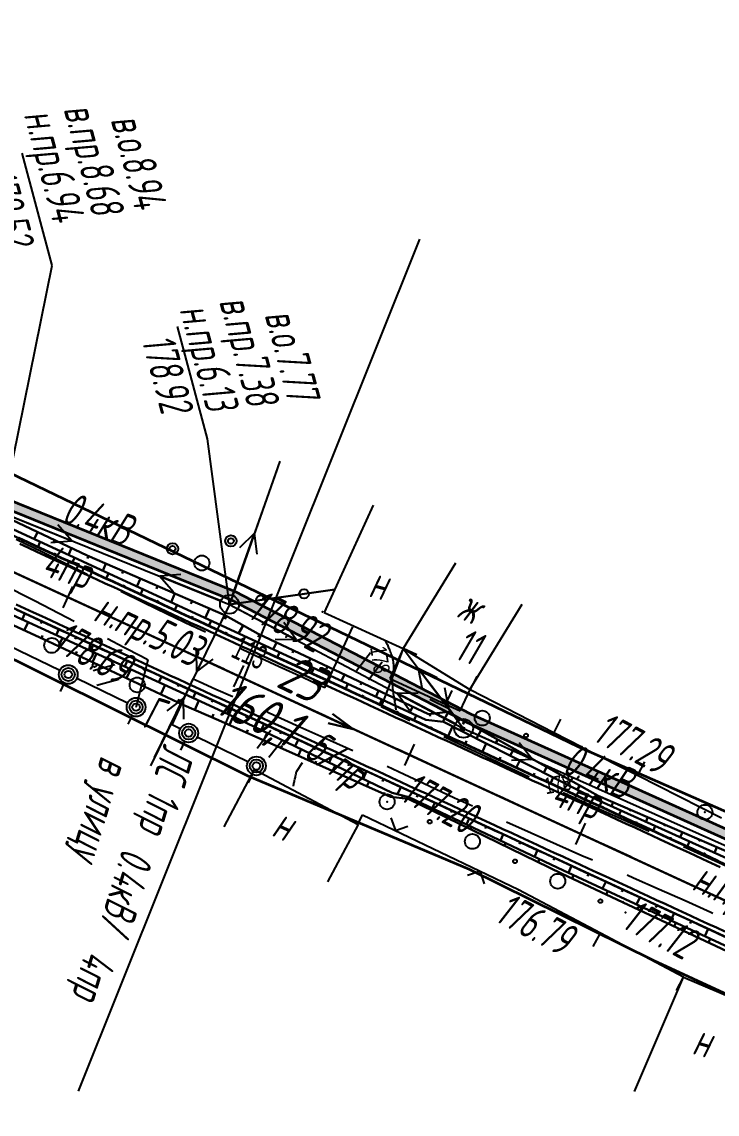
# Model space of a CAD drawing. Header units: millimetres. Extents: x -1799 to 6962, y -1020 to 4121.
# Drawn here: x 5936.8 to 6010.7, y 301.5 to 417.5 of the extents above; entities that cross this region are included whole.
import ezdxf

# ---------------------------------------------------------------- set-up
doc = ezdxf.new("R2010")
doc.units = ezdxf.units.MM
doc.linetypes.add('CONTI', pattern=[0])
doc.linetypes.add('STROT', pattern=[1.7, 0.5, -1.2])
for name, color, linetype, lineweight in [('10', 1, 'Continuous', 35), ('КОПИЯ_ОСЬ_13_ОТКОСЫ', 7, 'Continuous', 30), ('КОПИЯ_ОСЬ_ГРАНИЦЫ_ПОЛОС', 7, 'Continuous', 30), ('ОСЬ_ВЕРХ_ПОКРЫТИЯ_ГРАНИЦЫ_ПОЛОС', 7, 'Continuous', 30), ('ОСЬ_ВЕРХ_ПОКРЫТИЯ_ОСЬ', 1, 'Continuous', 30), ('Ось_примыкания', 1, 'Continuous', 35), ('Тротуар', 40, 'Continuous', 35), ('Уклоны ПЧ', 5, 'Continuous', 30)]:
    doc.layers.add(name, color=color, linetype=linetype, lineweight=lineweight)
for name, color, linetype in [('GOR_BDEFAULT', 212, 'CONTI'), ('NAD_MDEFAULT', 7, 'CONTI'), ('PI_OTDEFAULT', 172, 'CONTI'), ('PI_TTDEFAULT', 5, 'CONTI'), ('SIT_LDEFAULT', 7, 'CONTI'), ('USLZNDEFAULT', 7, 'CONTI'), ('ZAPSKDEFAULT', 7, 'CONTI'), ('КОПИЯ_ОСЬ_ТАНГЕНСЫ', 1, 'Continuous'), ('ОСЬ_ВЕРХ_ПОКРЫТИЯ_ПИКЕТЫ', 1, 'Continuous'), ('ОСЬ_ВЕРХ_ПОКРЫТИЯ_ТАНГЕНСЫ', 1, 'Continuous'), ('разметка', 7, 'Continuous')]:
    doc.layers.add(name, color=color, linetype=linetype)
doc.styles.add('eskd', font='spds.shx', dxfattribs={"width": 1.2, "oblique": 15})
doc.styles.add('SHRFT', font='TXT', dxfattribs={"width": 3.5})
doc.styles.get("Standard").update_dxf_attribs({"font": 'arial.ttf'})
doc.styles.add('ГОСТ', font='', dxfattribs={"oblique": 15, "height": 4})
doc.styles.get('ГОСТ').set_extended_font_data('GOST type A')

# ---------------------------------------------------------------- blocks, each defined once
blk = doc.blocks.new('BL_2011')
at = {"color": 0}
for p, q in [((0, 0), (0, 2.4)), ((1.6, 0), (1.6, 2.4))]:
    blk.add_line(p, q, dxfattribs=at)
blk = doc.blocks.new('BL_26')
at = {"color": 0}
for radius in [1, 0.1]:
    blk.add_circle((0, 0), radius, dxfattribs=at)
blk = doc.blocks.new('Стрелка')
at = {"layer": 'Уклоны ПЧ', "ltscale": 2}
for points in [[(-0.02, -0.05), (-0.02, 17.97)], [(-0.02, -0.05), (-0.58, 2.62)], [(-0.02, -0.05), (0.53, 2.62)]]:
    blk.add_lwpolyline(points, dxfattribs=at)

msp = doc.modelspace()

# ---------------------------------------------------------------- hatches: boundary and pattern name
at = {"layer": 'Тротуар', "lineweight": 30, "ltscale": 7}
msp.add_hatch(color=256, dxfattribs=at).paths.add_polyline_path([(6126.93, 278.03), (6128.44, 277.16), (6164.58, 261.24), (6199.39, 245.62), (6226.97, 230.84), (6234.07, 227.17), (6244.62, 221.45), (6251.57, 217.48), (6258.38, 213.28), (6265.07, 209.03), (6265.61, 209.87), (6258.91, 214.13), (6252.08, 218.34), (6245.11, 222.33), (6234.54, 228.05), (6227.43, 231.73), (6199.83, 246.52), (6164.99, 262.16), (6128.89, 278.06), (6116.33, 285.28), (6112.6, 286.99), (6104.1, 289.89), (6095.38, 292.11), (6094.03, 292.72), (6062.64, 308.7), (6052.76, 311.67), (6041.92, 316.6), (6020.57, 327.79), (5984.47, 344.04), (5959.44, 357.04), (5935.19, 366.88), (5892.2, 387.18), (5867.01, 398.47), (5831.4, 414.86), (5813.14, 422.32), (5796.74, 430.05), (5796.21, 429.2), (5812.75, 421.4), (5831, 413.94), (5859.27, 400.94), (5860.18, 400.52), (5866.6, 397.56), (5891.79, 386.27), (5934.79, 365.97), (5959.02, 356.13), (5984.04, 343.14), (6020.13, 326.89), (6041.48, 315.7), (6052.4, 310.73), (6062.26, 307.76), (6093.58, 291.83), (6095.05, 291.17), (6103.85, 288.92), (6112.23, 286.06), (6115.87, 284.39), (6121.96, 280.89), (6122.83, 280.39)])

# ---------------------------------------------------------------- linework, layer by layer
at = {"linetype": 'Continuous'}
msp.add_line((5979.06, 394.43), (5942.78, 303.97), dxfattribs=at)
at = {"layer": '10'}
for points in [[(5786.74, 494.34), (5773.31, 448.93), (5770.46, 448.84), (5765.8, 429.63), (5881.92, 375.14), (5882.53, 376.34), (5928.45, 353.52), (5932.49, 351.51), (5960.74, 337.48), (5984.33, 327.54), (6003.88, 317.88), (6062.47, 290.82), (6094.52, 277.49), (6108.04, 270.76), (6136.07, 258.6), (6190.03, 235.2), (6188.73, 232.34), (6197.67, 228.19), (6198.35, 229.81), (6243.16, 208.23)], [(6235.36, 230.3), (6147.93, 271.03), (6052.21, 315.41), (6051.2, 312.85), (6042.01, 316.77), (6043.26, 319.76), (5995.91, 340.54), (5925.66, 374.33), (5896.87, 386.95), (5894.01, 388.01), (5868.48, 398.59), (5869.48, 400.59), (5830.78, 418.89), (5830.03, 416.85), (5785.34, 439.04), (5802.25, 489.52)]]:
    msp.add_lwpolyline(points, dxfattribs=at)
at = {"layer": 'GOR_BDEFAULT', "color": 212, "elevation": 178, "flags": 128}
for points in [[(5976.25, 346.39), (5976.15, 347.75), (5976.17, 347.84), (5976.18, 347.93), (5976.2, 348.03), (5976.22, 348.12), (5976.24, 348.23), (5976.26, 348.33), (5976.28, 348.44), (5976.29, 348.55), (5976.31, 348.67), (5976.32, 348.79), (5976.33, 348.91), (5976.33, 349.04), (5976.33, 349.16), (5976.32, 349.3), (5976.3, 349.43), (5976.28, 349.57), (5976.25, 349.71), (5976.22, 349.86), (5976.18, 350), (5976.14, 350.14), (5976.09, 350.28), (5976.04, 350.42), (5975.99, 350.56), (5975.94, 350.69), (5975.89, 350.82), (5975.84, 350.94), (5975.79, 351.05), (5975.74, 351.16), (5975.7, 351.26), (5975.66, 351.35), (5975.45, 351.8)], [(5976.57, 344.44), (5976.56, 344.54), (5976.54, 344.64), (5976.52, 344.76), (5976.5, 344.88), (5976.48, 345.01), (5976.46, 345.14), (5976.43, 345.28), (5976.41, 345.43), (5976.39, 345.57), (5976.36, 345.71), (5976.34, 345.85), (5976.32, 345.99), (5976.29, 346.13), (5976.27, 346.26), (5976.25, 346.39)], [(5976.57, 344.44), (5976.56, 344.54), (5976.54, 344.64), (5976.52, 344.76), (5976.5, 344.88), (5976.48, 345.01), (5976.46, 345.14), (5976.43, 345.28), (5976.41, 345.43), (5976.39, 345.57), (5976.36, 345.71), (5976.34, 345.85), (5976.32, 345.99), (5976.29, 346.13), (5976.27, 346.26), (5976.25, 346.39)], [(5983.64, 342.59), (5983.35, 342.47)], [(5983.35, 342.47), (5983.65, 342.35), (5983.88, 342.33)], [(5983.88, 342.33), (5983.84, 342.52), (5983.64, 342.59)], [(5968.43, 340.66), (5968.94, 341.41)], [(5965.65, 336.36), (5965.66, 336.44), (5965.68, 336.53), (5965.7, 336.63), (5965.73, 336.74), (5965.75, 336.85), (5965.77, 336.96), (5965.8, 337.08), (5965.83, 337.2), (5965.85, 337.32), (5965.88, 337.43), (5965.9, 337.54), (5965.93, 337.65), (5965.95, 337.76), (5965.97, 337.85), (5966, 337.94), (5966.61, 338.85)]]:
    msp.add_lwpolyline(points, dxfattribs=at)
at = {"layer": 'PI_TTDEFAULT', "color": 5}
for p in [(5958.85, 355.66, 178.92), (5968.75, 354.86, 178.24), (5996.29, 340.52, 177.29), (5975.6, 334.69, 177.47), (6009.39, 333.58, 177.54), (5989.57, 325.36, 176.79), (6000.93, 322.92, 177.12)]:
    msp.add_point(p, dxfattribs=at)
at = {"layer": 'SIT_LDEFAULT', "color": 7}
for p, q in [((5939.99, 391.63), (5936.8, 403.57)), ((5934.67, 365.41), (5939.99, 391.63)), ((5956.5, 373.24), (5953.31, 385.18)), ((5958.85, 355.66), (5956.5, 373.24)), ((5964.2, 370.87), (5958.85, 355.66)), ((5963.87, 369.93), (5961.55, 363.32)), ((5934.67, 365.41), (5958.85, 355.66)), ((5974.13, 366.18), (5968.93, 354.78)), ((5935.6, 365.04), (5942.09, 362.42)), ((5942.09, 362.42), (5940.61, 364.09)), ((5959.18, 356.6), (5961.5, 363.21)), ((5961.5, 363.21), (5959.9, 361.65)), ((5961.78, 360.99), (5961.5, 363.21)), ((5938.96, 361.19), (5936.19, 362.55)), ((5939.86, 362.24), (5942.09, 362.42)), ((5941.73, 359.82), (5938.96, 361.2)), ((5943.71, 358.83), (5941.73, 359.82)), ((5982.86, 360.03), (5977.31, 350.96)), ((5953.66, 358.83), (5951.43, 358.65)), ((5957.92, 356.03), (5951.43, 358.65)), ((5951.43, 358.65), (5952.91, 356.98)), ((5934.7, 357.8), (5938.11, 356.07)), ((5949.75, 355.82), (5947.29, 357.04)), ((5958.85, 355.66), (5970.05, 357.22)), ((5958.85, 355.66), (5970.05, 357.22)), ((5970.05, 357.22), (5958.85, 355.66)), ((5938.11, 356.07), (5941.61, 354.27)), ((5952.21, 354.62), (5949.75, 355.82)), ((5958.85, 355.66), (5950.45, 338.51)), ((5958.85, 355.66), (5983.74, 342.49)), ((5959.73, 355.19), (5965.92, 351.92)), ((5984.41, 346.62), (5989.96, 355.69)), ((5941.61, 354.27), (5942.34, 353.89)), ((5954.89, 353.35), (5952.21, 354.62)), ((5958.41, 354.76), (5955.33, 348.48)), ((5968.93, 354.78), (5977.31, 350.96)), ((5956.3, 352.7), (5954.9, 353.36)), ((5965.92, 351.92), (5964.62, 353.74)), ((5968.99, 346.8), (5971.95, 353.26)), ((5945.89, 352.04), (5947.63, 351.13)), ((5963.69, 351.97), (5965.92, 351.92)), ((5940.81, 348.65), (5935.41, 351.25)), ((5947.63, 351.12), (5949.5, 350.15)), ((5955.31, 350.71), (5955.33, 348.48)), ((5961.15, 350.42), (5959.91, 351)), ((5964.14, 349.04), (5961.15, 350.42)), ((5977.31, 350.96), (5974.96, 344.8)), ((5977.31, 350.96), (5975.89, 347.78)), ((5977.31, 350.96), (5984.41, 346.62)), ((5977.31, 350.96), (5983.74, 342.49)), ((5978.77, 350.31), (5977.31, 350.96)), ((5948.92, 344.74), (5950.2, 349.78)), ((5949.5, 350.15), (5950.2, 349.78)), ((5955.33, 348.48), (5957.11, 349.83)), ((5977.91, 350.16), (5982.15, 344.59)), ((5966.64, 347.88), (5964.14, 349.04)), ((5983.14, 343.29), (5978.9, 348.86)), ((5978.9, 348.86), (5979.32, 346.66)), ((5980.91, 347.87), (5978.9, 348.86)), ((5985.15, 348.03), (5984.42, 346.61)), ((5941.28, 347.31), (5940.84, 346.41)), ((5948.02, 345.17), (5942.61, 347.78)), ((5952.74, 342.85), (5954.98, 347.75)), ((5954.98, 347.76), (5955.64, 347.47)), ((5955.64, 347.46), (5957.4, 346.67)), ((5968.35, 347.09), (5966.64, 347.88)), ((5968.99, 346.8), (5968.35, 347.09)), ((5975.88, 347.78), (5981.81, 345.06)), ((5950.89, 339.41), (5953.97, 345.69)), ((5953.97, 345.69), (5952.19, 344.34)), ((5953.99, 343.46), (5953.97, 345.69)), ((5957.4, 346.67), (5959.19, 345.87)), ((5982.86, 342.96), (5976.67, 346.23)), ((5976.67, 346.23), (5977.97, 344.41)), ((5978.9, 346.18), (5976.67, 346.23)), ((5982.15, 344.59), (5981.73, 346.79)), ((5982.48, 346.52), (5981.81, 345.06)), ((5983.37, 344.35), (5984.42, 346.61)), ((5984.42, 346.61), (5993.32, 342.05)), ((5974.96, 344.8), (5975.64, 344.48)), ((5980.14, 345.58), (5982.15, 344.59)), ((5981.81, 345.06), (5983.37, 344.34)), ((5948.49, 343.84), (5948.05, 342.94)), ((5962.84, 344.23), (5963.06, 344.13)), ((5963.06, 344.14), (5966.34, 342.67)), ((5975.64, 344.48), (5977.47, 343.6)), ((5977.47, 343.6), (5978.03, 343.33)), ((5994.05, 343.47), (5993.32, 342.05)), ((5953.61, 342.43), (5952.74, 342.85)), ((5966.34, 342.67), (5969.52, 341.24)), ((5983.74, 342.49), (6019.88, 326.32)), ((5954.08, 341.09), (5953.64, 340.19)), ((5960.81, 338.94), (5955.41, 341.55)), ((5969.52, 341.24), (5971.96, 340.13)), ((5981.65, 341.61), (5983.32, 340.82)), ((5984.65, 342.08), (5991.04, 339.22)), ((5993.32, 342.05), (5996.29, 340.52)), ((5983.32, 340.82), (5986.72, 339.21)), ((5991.04, 339.22), (5989.63, 340.95)), ((5996.29, 340.51), (6002.23, 337.51)), ((5986.72, 339.21), (5990.02, 337.66)), ((5988.81, 339.13), (5991.04, 339.22)), ((6002.95, 338.94), (6002.23, 337.51)), ((5958.29, 332.05), (5961.51, 338.12)), ((5961.27, 337.6), (5960.84, 336.7)), ((5961.51, 338.12), (5972.52, 332.27)), ((5975.6, 338.47), (5977.41, 337.63)), ((5977.41, 337.62), (5980.08, 336.38)), ((5990.02, 337.66), (5990.69, 337.35)), ((6002.23, 337.51), (6011.16, 333)), ((5980.08, 336.38), (5982.78, 335.13)), ((5994.32, 335.67), (5995.55, 335.11)), ((5982.78, 335.13), (5984.67, 334.25)), ((5995.55, 335.12), (5998.28, 333.88)), ((5972.5, 332.28), (5973, 333.31)), ((5973, 333.32), (5989.57, 325.37)), ((5976.01, 332.98), (5976.48, 331.65)), ((5998.28, 333.88), (6001.09, 332.62)), ((5972.52, 332.27), (5969.28, 326.21)), ((5976.48, 331.65), (5977.81, 332.12)), ((5988.3, 332.57), (5990.92, 331.38)), ((6001.09, 332.62), (6003.45, 331.57)), ((5990.92, 331.39), (5993.61, 330.19)), ((5993.61, 330.19), (5996.32, 329)), ((6007.1, 329.94), (6009.68, 328.79)), ((5996.32, 329), (5997.43, 328.52)), ((6009.68, 328.79), (6012.51, 327.52)), ((5985.49, 327.32), (5984.16, 326.85)), ((5985.96, 325.99), (5985.49, 327.32)), ((6001.11, 326.92), (6001.8, 326.62)), ((6001.8, 326.61), (6004.54, 325.41)), ((5998.27, 320.75), (5989.57, 325.36)), ((6004.54, 325.41), (6007.28, 324.2)), ((6007.28, 324.2), (6010, 322.97)), ((6010, 322.97), (6010.24, 322.86)), ((5997.52, 319.33), (5998.27, 320.75)), ((6007.1, 316.06), (5998.27, 320.75)), ((6001.91, 303.93), (6007.1, 316.06)), ((6006.35, 314.65), (6007.1, 316.06)), ((6007.1, 316.06), (6016, 312.29))]:
    msp.add_line(p, q, dxfattribs=at)
for centre, radius in [((5952.8, 361.57), 0.6), ((5959, 362.39), 0.6), ((5959, 362.39), 0.3), ((5952.8, 361.57), 0.3), ((5955.91, 360.05), 0.8), ((5966.77, 356.77), 0.5), ((5958.85, 355.66), 1), ((5962.17, 356.12), 0.5), ((5939.96, 351.3), 0.8), ((5941.71, 348.21), 1), ((5944.5, 349.2), 0.2), ((5941.71, 348.21), 0.7), ((5941.71, 348.21), 0.4), ((5949.04, 347.1), 0.8), ((5948.92, 344.74), 1), ((5948.92, 344.74), 0.7), ((5948.92, 344.74), 0.4), ((5985.72, 343.58), 0.8), ((5954.51, 341.99), 1), ((5954.51, 341.99), 0.7), ((5954.51, 341.99), 0.4), ((5990.37, 341.73), 0.2), ((5961.71, 338.5), 1), ((5961.71, 338.5), 0.7), ((5961.71, 338.5), 0.4), ((5975.6, 334.69), 0.8), ((6009.39, 333.58), 0.8), ((5980.13, 332.58), 0.2), ((5984.67, 330.48), 0.8), ((5989.2, 328.37), 0.2), ((5993.74, 326.26), 0.8), ((5998.27, 324.15), 0.2)]:
    msp.add_circle(centre, radius, dxfattribs=at)
at = {"layer": 'КОПИЯ_ОСЬ_13_ОТКОСЫ'}
for points in [[(5842.77, 405.88), (6107.47, 283.83), (6119.58, 278.3), (6131.72, 272.82), (6177.88, 252.15), (6186.5, 248.32), (6190.85, 246.37), (6194.33, 244.81), (6202.16, 241.25), (6208.23, 238.43), (6213.42, 235.98), (6216.72, 234.38), (6220.02, 232.77)], [(5839.83, 399.52), (6104.55, 277.47), (6116.69, 271.93), (6128.86, 266.43), (6175.02, 245.76), (6183.6, 241.88), (6187.93, 239.91), (6196.56, 235.94), (6203.43, 232.72), (6208.56, 230.26), (6213.61, 227.8), (6216.81, 226.21), (6220.01, 224.6)], [(5871.2, 394.62), (5888.59, 386.96), (5890.08, 386.36), (5894, 384.35), (5907.56, 377.94), (5908.47, 377.53), (5917.05, 373.45), (5925.64, 369.39), (5943.73, 360.85), (5958.41, 354.48), (5961.91, 352.52), (5980, 343.99), (5982.11, 344.26), (5998.03, 335.34), (6016.4, 327.41)], [(5870.75, 393.63), (5979.72, 343.39), (5981.61, 343.18), (5997.85, 334.95), (6016.08, 326.71)], [(5870.75, 393.63), (5979.72, 343.39), (5981.61, 343.18), (5997.85, 334.95), (6016.08, 326.71)], [(5867.06, 385.64), (5885.77, 377.02), (5889.88, 375.41), (5904.41, 368.72), (5913.57, 364.7), (5954.48, 345.96), (5958.11, 344.29), (5976.15, 335.65), (5977.92, 335.19), (5994.37, 327.39), (6012.5, 318.96)], [(5867.06, 385.64), (5885.77, 377.02), (5889.88, 375.41), (5904.41, 368.72), (5913.57, 364.7), (5954.48, 345.96), (5958.11, 344.29), (5976.15, 335.65), (5977.92, 335.19), (5994.37, 327.39), (6012.5, 318.96)], [(5866.63, 384.7), (5883.78, 376.51), (5885.23, 375.85), (5889.43, 374.44), (5903.07, 368.2), (5903.97, 367.76), (5913.12, 363.72), (5921.37, 360.12), (5939.53, 351.74), (5954.01, 344.94), (5957.69, 343.36), (5975.96, 335.23), (5977.83, 335), (5994.2, 327.03), (6012.32, 318.56)], [(5938.44, 363.34), (5938.09, 362.59)], [(5938.49, 361.74), (5938.74, 362.29)], [(5940.25, 362.49), (5940.13, 362.24)], [(5940.3, 360.91), (5940.39, 361.09)], [(5942.06, 361.64), (5941.72, 360.91)], [(5943.87, 360.79), (5943.77, 360.54)], [(5942.12, 360.07), (5942.37, 360.61)], [(5945.71, 359.99), (5945.37, 359.23)], [(5943.94, 359.23), (5944.02, 359.41)], [(5945.75, 358.39), (5946, 358.94)], [(5947.54, 359.2), (5947.43, 358.94)], [(5947.57, 357.56), (5947.65, 357.74)], [(5949.38, 358.4), (5949.01, 357.55)], [(5949.39, 356.72), (5949.64, 357.26)], [(5951.21, 357.61), (5951.09, 357.32)], [(5953.05, 356.81), (5952.64, 355.88)], [(5951.2, 355.88), (5951.29, 356.06)], [(5953.02, 355.04), (5953.27, 355.59)], [(5954.88, 356.01), (5954.75, 355.7)], [(5956.72, 355.22), (5956.28, 354.2)], [(5937.09, 354.68), (5936.8, 354.06)], [(5938.91, 353.84), (5938.81, 353.63)], [(5954.83, 354.21), (5954.92, 354.39)], [(5956.65, 353.37), (5956.9, 353.91)], [(5958.54, 354.41), (5958.36, 354.09)], [(5937.04, 352.89), (5937.45, 353.76)], [(5940.72, 353.01), (5940.44, 352.39)], [(5958.47, 352.53), (5958.55, 352.71)], [(5960.29, 353.43), (5959.81, 352.57)], [(5938.86, 352.05), (5938.99, 352.34)], [(5940.67, 351.2), (5941.09, 352.09)], [(5942.54, 352.17), (5942.44, 351.96)], [(5960.28, 351.7), (5960.53, 352.24)], [(5962.04, 352.46), (5961.9, 352.16)], [(5963.85, 351.61), (5963.5, 350.87)], [(5942.48, 350.35), (5942.62, 350.65)], [(5944.35, 351.33), (5944.08, 350.73)], [(5944.29, 349.51), (5944.73, 350.43)], [(5946.17, 350.49), (5946.08, 350.29)], [(5962.1, 350.86), (5962.18, 351.04)], [(5963.92, 350.02), (5964.17, 350.56)], [(5965.65, 350.75), (5965.54, 350.51)], [(5947.99, 349.66), (5947.71, 349.06)], [(5965.73, 349.18), (5965.81, 349.36)], [(5967.46, 349.9), (5967.13, 349.2)], [(5946.1, 348.66), (5946.25, 348.96)], [(5947.91, 347.81), (5948.36, 348.76)], [(5949.8, 348.82), (5949.71, 348.62)], [(5951.62, 347.98), (5951.35, 347.4)], [(5967.55, 348.35), (5967.8, 348.89)], [(5969.27, 349.05), (5969.16, 348.81)], [(5971.08, 348.2), (5970.76, 347.52)], [(5949.72, 346.96), (5949.87, 347.27)], [(5951.54, 346.11), (5952, 347.1)], [(5953.44, 347.14), (5953.35, 346.95)], [(5969.36, 347.51), (5969.45, 347.69)], [(5971.18, 346.67), (5971.43, 347.21)], [(5972.89, 347.34), (5972.79, 347.12)], [(5955.25, 346.31), (5954.99, 345.73)], [(5973, 345.83), (5973.08, 346.01)], [(5974.7, 346.49), (5974.4, 345.85)], [(5953.35, 345.26), (5953.5, 345.59)], [(5955.17, 344.44), (5955.6, 345.44)], [(5957.07, 345.47), (5956.98, 345.28)], [(5958.88, 344.63), (5958.61, 344.05)], [(5974.81, 345), (5975.06, 345.54)], [(5976.51, 345.64), (5976.41, 345.42)], [(5978.32, 344.78), (5978.03, 344.17)], [(5957.01, 343.65), (5957.15, 343.99)], [(5958.84, 342.85), (5959.24, 343.75)], [(5960.7, 343.79), (5960.61, 343.6)], [(5976.63, 344.16), (5976.71, 344.34)], [(5978.45, 343.32), (5978.7, 343.86)], [(5980.14, 344.01), (5980.17, 343.79)], [(5982.12, 344.26), (5981.52, 343.19)], [(5960.67, 342.03), (5960.8, 342.33)], [(5962.52, 342.96), (5962.22, 342.32)], [(5980.26, 342.48), (5980.35, 342.67)], [(5982.08, 341.65), (5982.56, 342.7)], [(5983.87, 343.28), (5983.67, 342.92)], [(5985.61, 342.3), (5985.11, 341.41)], [(5962.49, 341.22), (5962.85, 342.02)], [(5964.33, 342.12), (5964.24, 341.91)], [(5966.15, 341.28), (5965.83, 340.59)], [(5983.89, 340.81), (5984.06, 341.16)], [(5987.36, 341.32), (5987.19, 341.03)], [(5964.32, 340.41), (5964.44, 340.67)], [(5966.15, 339.59), (5966.46, 340.29)], [(5967.97, 340.44), (5967.86, 340.21)], [(5985.71, 339.97), (5986.13, 340.89)], [(5989.1, 340.35), (5988.68, 339.6)], [(5967.98, 338.78), (5968.08, 339.01)], [(5969.78, 339.61), (5969.44, 338.86)], [(5971.6, 338.77), (5971.48, 338.52)], [(5987.53, 339.13), (5987.67, 339.44)], [(5989.34, 338.3), (5989.7, 339.08)], [(5990.84, 339.37), (5990.7, 339.12)], [(5969.8, 337.97), (5970.07, 338.56)], [(5973.41, 337.93), (5973.05, 337.14)], [(5991.16, 337.46), (5991.28, 337.72)], [(5992.59, 338.39), (5992.25, 337.79)], [(5971.63, 337.15), (5971.72, 337.35)], [(5973.46, 336.34), (5973.68, 336.84)], [(5975.23, 337.1), (5975.11, 336.83)], [(5992.98, 336.62), (5993.27, 337.27)], [(5994.33, 337.41), (5994.22, 337.21)], [(5996.08, 336.43), (5995.82, 335.98)], [(5975.28, 335.53), (5975.36, 335.69)], [(5977.05, 336.26), (5976.7, 335.51)], [(5977.21, 335.07), (5977.25, 335.36)], [(5978.86, 335.42), (5978.75, 335.17)], [(5994.79, 335.78), (5994.89, 336)], [(5996.61, 334.95), (5996.84, 335.46)], [(5997.82, 335.46), (5997.74, 335.3)], [(5979.07, 334.4), (5979.11, 334.48)], [(5980.68, 334.58), (5980.41, 334.01)], [(5998.42, 334.11), (5998.5, 334.28)], [(5999.65, 334.64), (5999.47, 334.22)], [(5980.87, 333.52), (5980.97, 333.74)], [(5982.5, 333.75), (5982.41, 333.55)], [(5984.31, 332.91), (5984.03, 332.29)], [(6000.24, 333.27), (6000.47, 333.76)], [(6001.49, 333.85), (6001.42, 333.71)], [(6003.32, 333.06), (6003.11, 332.57)], [(5982.67, 332.65), (5982.7, 332.72)], [(5984.46, 331.77), (5984.59, 332.03)], [(5986.13, 332.07), (5986.03, 331.87)], [(6002.06, 332.44), (6002.13, 332.6)], [(6003.87, 331.6), (6004.11, 332.12)], [(6005.16, 332.27), (6005.09, 332.1)], [(5986.26, 330.9), (5986.3, 330.98)], [(5987.94, 331.23), (5987.64, 330.58)], [(6005.69, 330.76), (6005.77, 330.93)], [(6006.99, 331.47), (6006.76, 330.92)], [(6008.83, 330.68), (6008.75, 330.5)], [(5988.06, 330.02), (5988.2, 330.31)], [(5989.76, 330.4), (5989.66, 330.18)], [(5991.58, 329.56), (5991.26, 328.86)], [(6007.51, 329.92), (6007.76, 330.47)], [(6010.67, 329.89), (6010.4, 329.27)], [(5989.86, 329.15), (5989.91, 329.24)], [(5991.66, 328.27), (5991.82, 328.6)], [(5993.39, 328.72), (5993.29, 328.49)], [(6009.32, 329.09), (6009.41, 329.27)], [(5993.46, 327.4), (5993.51, 327.5)], [(5995.21, 327.88), (5994.87, 327.15)], [(5995.26, 326.54), (5995.43, 326.89)], [(5997.03, 327.05), (5996.91, 326.8)], [(5998.84, 326.21), (5998.5, 325.47)], [(5997.07, 325.69), (5997.13, 325.81)], [(5998.89, 324.84), (5999.06, 325.21)], [(6000.66, 325.37), (6000.54, 325.12)], [(6000.7, 324), (6000.75, 324.12)], [(6002.47, 324.53), (6002.13, 323.78)], [(6004.29, 323.7), (6004.17, 323.45)], [(6002.51, 323.15), (6002.68, 323.52)], [(6006.11, 322.86), (6005.75, 322.09)], [(6004.32, 322.3), (6004.38, 322.42)], [(6006.13, 321.45), (6006.31, 321.84)], [(6007.92, 322.02), (6007.81, 321.77)], [(6007.94, 320.61), (6008, 320.73)], [(6009.74, 321.19), (6009.38, 320.41)], [(6009.76, 319.76), (6009.94, 320.15)]]:
    msp.add_lwpolyline(points, dxfattribs=at)
at = {"layer": 'КОПИЯ_ОСЬ_ГРАНИЦЫ_ПОЛОС'}
for points in [[(5936.57, 362.08), (5937.47, 361.66), (5938.38, 361.24), (5939.29, 360.82), (5940.2, 360.4), (5941.11, 359.98), (5942.01, 359.57), (5942.92, 359.15), (5943.83, 358.73), (5944.74, 358.31), (5945.64, 357.89), (5946.55, 357.47), (5947.46, 357.06), (5948.37, 356.64), (5949.27, 356.22), (5950.18, 355.8), (5951.09, 355.38), (5952, 354.96), (5952.9, 354.54), (5953.81, 354.13), (5954.72, 353.71), (5955.63, 353.29), (5956.54, 352.87), (5957.44, 352.45), (5958.35, 352.03), (5959.26, 351.61), (5960.17, 351.2), (5961.07, 350.78), (5961.98, 350.36), (5962.89, 349.94), (5963.8, 349.52), (5964.7, 349.1), (5965.61, 348.69), (5966.52, 348.27), (5967.43, 347.85), (5968.34, 347.43), (5969.24, 347.01), (5970.15, 346.59), (5971.06, 346.17), (5971.97, 345.76), (5972.87, 345.34), (5973.78, 344.92), (5974.69, 344.5), (5975.6, 344.08), (5976.5, 343.66), (5977.41, 343.25), (5978.32, 342.83), (5979.23, 342.41), (5980.13, 341.99), (5981.04, 341.57), (5981.95, 341.15), (5982.86, 340.73), (5983.77, 340.32), (5984.67, 339.9), (5985.58, 339.48), (5986.49, 339.06), (5987.4, 338.64), (5988.3, 338.22), (5989.21, 337.81), (5990.12, 337.39), (5991.03, 336.97), (5991.93, 336.55), (5992.84, 336.13), (5993.75, 335.71), (5994.66, 335.29), (5995.57, 334.88), (5996.47, 334.46), (5997.38, 334.04), (5998.29, 333.62), (5999.2, 333.2), (6000.1, 332.78), (6001.01, 332.36), (6001.92, 331.95), (6002.83, 331.53), (6003.73, 331.11), (6004.64, 330.69), (6005.55, 330.27), (6006.46, 329.85), (6007.37, 329.44), (6008.27, 329.02), (6009.18, 328.6), (6010.09, 328.18), (6011, 327.76)], [(5936.18, 355.65), (5937.09, 355.23), (5938, 354.81), (5938.9, 354.39), (5939.81, 353.97), (5940.72, 353.56), (5941.63, 353.14), (5942.53, 352.72), (5943.44, 352.3), (5944.35, 351.88), (5945.26, 351.46), (5946.16, 351.04), (5947.07, 350.63), (5947.98, 350.21), (5948.89, 349.79), (5949.79, 349.37), (5950.7, 348.95), (5951.61, 348.53), (5952.52, 348.12), (5953.43, 347.7), (5954.33, 347.28), (5955.24, 346.86), (5956.15, 346.44), (5957.06, 346.02), (5957.96, 345.61), (5958.87, 345.19), (5959.78, 344.77), (5960.69, 344.35), (5961.59, 343.93), (5962.5, 343.51), (5963.41, 343.09), (5964.32, 342.68), (5965.22, 342.26), (5966.13, 341.84), (5967.04, 341.42), (5967.95, 341), (5968.85, 340.58), (5969.76, 340.17), (5970.67, 339.75), (5971.58, 339.33), (5972.48, 338.91), (5973.39, 338.49), (5974.3, 338.07), (5975.21, 337.65), (5976.11, 337.24), (5977.02, 336.82), (5977.93, 336.4), (5978.84, 335.98), (5979.75, 335.56), (5980.65, 335.14), (5981.56, 334.73), (5982.47, 334.31), (5983.38, 333.89), (5984.28, 333.47), (5985.19, 333.05), (5986.1, 332.63), (5987.01, 332.22), (5987.91, 331.8), (5988.82, 331.38), (5989.73, 330.96), (5990.64, 330.54), (5991.54, 330.12), (5992.45, 329.7), (5993.36, 329.29), (5994.27, 328.87), (5995.17, 328.45), (5996.08, 328.03), (5996.99, 327.61), (5997.9, 327.19), (5998.8, 326.78), (5999.71, 326.36), (6000.62, 325.94), (6001.53, 325.52), (6002.43, 325.1), (6003.34, 324.68), (6004.25, 324.26), (6005.16, 323.85), (6006.06, 323.43), (6006.97, 323.01), (6007.88, 322.59), (6008.79, 322.17), (6009.7, 321.75), (6010.6, 321.34), (6011.51, 320.92)]]:
    msp.add_lwpolyline(points, dxfattribs=at)
at = {"layer": 'КОПИЯ_ОСЬ_ТАНГЕНСЫ'}
msp.add_line((5829.08, 408.33), (6117.77, 275.23), dxfattribs=at)
at = {"layer": 'ОСЬ_ВЕРХ_ПОКРЫТИЯ_ГРАНИЦЫ_ПОЛОС'}
msp.add_lwpolyline([(5936.26, 355.06), (5937.16, 354.64), (5938.07, 354.23), (5938.98, 353.81), (5939.88, 353.39), (5940.79, 352.97), (5941.7, 352.55), (5942.6, 352.14), (5943.51, 351.72), (5944.42, 351.3), (5945.32, 350.88), (5946.23, 350.46), (5947.14, 350.05), (5948.04, 349.63), (5948.95, 349.21), (5949.86, 348.79), (5950.76, 348.37), (5951.67, 347.96), (5952.57, 347.54), (5953.48, 347.12), (5954.39, 346.7), (5955.29, 346.28), (5956.2, 345.87), (5957.11, 345.45), (5958.01, 345.03), (5958.92, 344.61), (5959.83, 344.19), (5960.73, 343.78), (5961.64, 343.36), (5962.55, 342.94), (5963.45, 342.52), (5964.36, 342.1), (5965.27, 341.69), (5966.17, 341.27), (5967.08, 340.85), (5967.99, 340.43), (5968.89, 340.01), (5969.8, 339.6), (5970.71, 339.18), (5971.61, 338.76), (5972.52, 338.34), (5973.43, 337.93), (5974.33, 337.51), (5975.24, 337.09), (5976.15, 336.67), (5977.05, 336.25), (5977.96, 335.84), (5978.87, 335.42), (5979.77, 335), (5980.68, 334.58), (5981.59, 334.16), (5982.49, 333.75), (5983.4, 333.33), (5984.31, 332.91), (5985.21, 332.49), (5986.12, 332.07), (5987.03, 331.66), (5987.93, 331.24), (5988.84, 330.82), (5989.75, 330.4), (5990.65, 329.98), (5991.56, 329.57), (5992.47, 329.15), (5993.37, 328.73), (5994.28, 328.31), (5995.19, 327.89), (5996.09, 327.48), (5997, 327.06), (5997.91, 326.64), (5998.81, 326.22), (5999.72, 325.8), (6000.63, 325.39), (6001.53, 324.97), (6002.44, 324.55), (6003.35, 324.13), (6004.25, 323.71), (6005.16, 323.3), (6006.07, 322.88), (6006.97, 322.46), (6007.88, 322.04), (6008.78, 321.62), (6009.69, 321.21), (6010.6, 320.79), (6011.5, 320.37)], dxfattribs=at)
at = {"layer": 'ОСЬ_ВЕРХ_ПОКРЫТИЯ_ОСЬ'}
msp.add_lwpolyline([(5843.83, 401.53), (6102.79, 282.14), (6102.79, 282.14, 0.00275), (6132.83, 268.49), (6132.83, 268.49), (6176.42, 248.97), (6176.42, 248.97), (6185.44, 244.92), (6189.95, 242.89), (6193.55, 241.25), (6196.25, 240.02), (6198.95, 238.78), (6201.64, 237.53), (6203.43, 236.7), (6205.22, 235.86), (6207.01, 235.01), (6208.8, 234.16), (6210.58, 233.31), (6212.37, 232.45), (6214.15, 231.59), (6215.92, 230.72), (6217.7, 229.85)], format="xyb", dxfattribs=at)
at = {"layer": 'ОСЬ_ВЕРХ_ПОКРЫТИЯ_ПИКЕТЫ'}
for p, q in [((5941.16, 355.28), (5942.2, 357.55)), ((5959.32, 346.91), (5960.37, 349.18)), ((5959.32, 346.91), (5960.37, 349.18)), ((5977.48, 338.53), (5978.53, 340.8)), ((5995.65, 330.16), (5996.69, 332.43))]:
    msp.add_line(p, q, dxfattribs=at)
at = {"layer": 'ОСЬ_ВЕРХ_ПОКРЫТИЯ_ТАНГЕНСЫ'}
msp.add_line((5829.08, 408.33), (6117.77, 275.23), dxfattribs=at)
at = {"layer": 'Ось_примыкания', "linetype": 'Continuous'}
msp.add_lwpolyline([(6010.81, 328.4), (6009.9, 328.82), (6009, 329.23), (6008.09, 329.65), (6007.18, 330.07), (6006.28, 330.49), (6005.37, 330.91), (6004.46, 331.32), (6003.56, 331.74), (6002.65, 332.16), (6001.74, 332.58), (6000.84, 333), (5999.93, 333.41), (5999.02, 333.83), (5998.12, 334.25), (5997.21, 334.67), (5996.3, 335.09), (5995.4, 335.5), (5994.49, 335.92), (5993.58, 336.34), (5992.68, 336.76), (5991.77, 337.18), (5990.86, 337.59), (5989.96, 338.01), (5989.05, 338.43), (5988.14, 338.85), (5987.24, 339.27), (5986.33, 339.68), (5985.42, 340.1), (5984.52, 340.52), (5983.61, 340.94), (5982.7, 341.36), (5981.8, 341.77), (5980.89, 342.19), (5979.98, 342.61), (5979.08, 343.03), (5978.17, 343.45), (5977.26, 343.86), (5976.36, 344.28), (5975.45, 344.7), (5974.54, 345.12), (5973.64, 345.54), (5972.73, 345.95), (5971.82, 346.37), (5970.92, 346.79), (5970.01, 347.21), (5969.1, 347.63), (5968.2, 348.04), (5967.29, 348.46), (5966.39, 348.88), (5965.48, 349.3), (5964.57, 349.72), (5963.67, 350.13), (5962.76, 350.55), (5961.85, 350.97), (5960.95, 351.39), (5960.04, 351.81), (5959.13, 352.22), (5958.23, 352.64), (5957.32, 353.06), (5956.41, 353.48), (5955.51, 353.9), (5954.6, 354.31), (5953.69, 354.73), (5952.79, 355.15), (5951.88, 355.57), (5950.97, 355.99), (5950.07, 356.4), (5949.16, 356.82), (5948.25, 357.24), (5947.35, 357.66), (5946.44, 358.08), (5945.53, 358.49), (5944.63, 358.91), (5943.72, 359.33), (5942.81, 359.75), (5941.91, 360.17), (5941, 360.58), (5940.09, 361), (5939.19, 361.42), (5938.28, 361.84), (5937.37, 362.26), (5936.47, 362.67)], dxfattribs=at)
at = {"layer": 'разметка', "linetype": 'STROT', "lineweight": 30, "ltscale": 7}
msp.add_lwpolyline([(5922.68, 365.18), (5922.68, 365.18), (6059.42, 302.13)], dxfattribs=at)
at = {"layer": 'Тротуар', "linetype": 'Continuous'}
for points in [[(5796.21, 429.2), (5796.21, 429.2), (5812.74, 421.4), (5831, 413.94), (5866.6, 397.56), (5891.79, 386.27), (5934.79, 365.97), (5959.02, 356.13), (5984.04, 343.14), (6020.13, 326.89), (6041.48, 315.7), (6052.4, 310.73), (6062.26, 307.76), (6093.58, 291.83)], [(5867.01, 398.47), (5892.2, 387.18), (5935.19, 366.88), (5959.44, 357.04), (5984.47, 344.04), (6020.57, 327.79), (6041.92, 316.6), (6052.76, 311.67), (6062.64, 308.7), (6093.99, 292.74), (6095.38, 292.11), (6104.1, 289.89), (6112.6, 286.99), (6116.33, 285.28), (6128.89, 278.06), (6128.89, 278.06), (6128.89, 278.06), (6128.89, 278.06), (6164.99, 262.16), (6199.83, 246.52), (6227.43, 231.73)]]:
    msp.add_lwpolyline(points, dxfattribs=at)

# ---------------------------------------------------------------- block references
at = {"layer": 'USLZNDEFAULT', "color": 7, "rotation": 322.0000000000001}
msp.add_blockref('BL_26', (5983.74, 342.49), dxfattribs=at)
at = {"layer": 'ZAPSKDEFAULT', "color": 7}
for p, rotation in [((5972.35, 348.64), 322.0000000000001), ((5944.35, 348.64), 285), ((5961.78, 340.4), 322.0000000000001)]:
    msp.add_blockref('BL_2011', p, dxfattribs=dict(at, rotation=rotation))
at = {"layer": 'Уклоны ПЧ', "rotation": 65.17310380750357}
msp.add_blockref('Стрелка', (5971.95, 342.46), dxfattribs=at)

# ---------------------------------------------------------------- texts
at = {"layer": 'GOR_BDEFAULT', "color": 212, "style": 'SHRFT', "width": 0.75}
for rotation, p in [(278.5766, (5973.8, 351.07, 178)), (10.8301, (5992.48, 335.48, 178))]:
    msp.add_text('178', height=1.722, rotation=rotation, dxfattribs=at).set_placement(p)
at = {"layer": 'NAD_MDEFAULT', "color": 7, "style": 'eskd', "oblique": 10, "width": 0.8}
for s, rotation, p in [('н.пр.6.94', 285, (5936.96, 407.67)), ('в.пр.8.68', 285, (5941.19, 408.27)), ('в.о.8.94', 285, (5946.2, 407.13)), ('в.пр.7.38', 285, (5957.73, 387.84)), ('н.пр.6.13', 285, (5953.51, 386.97)), ('в.о.7.77', 285, (5962.56, 386.41)), ('0.4кВ', 338, (5940.84, 364.46)), ('4пр', 342, (5938.77, 358.78)), ('н', 344.7465, (5973.51, 356.51)), ('ж', 332.9084, (5982.95, 354.36)), ('н.пр.5.03', 334.4625, (5944.23, 354.02)), ('11', 339.7636, (5982.6, 349.95)), ('Г', 342.5815, (5949.45, 342.68)), (' б/пр', 323.5726, (5965.49, 340.47, 177)), ('ЛС 1пр', 253.2567, (5951.87, 340.94)), ('0.4кВ', 336, (5994.05, 337.83)), ('в улицу', 253.2567, (5945.22, 339.68)), ('4пр', 341, (5992.89, 334.39)), ('н', 335.6353, (5963.2, 331.16)), ('0.4кВ/', 253.2567, (5947.5, 329.91)), ('н.пр.6.24', 333.9352, (6007.86, 325.44)), ('4пр', 253.2567, (5943.53, 319.01)), ('н', 343.9518, (6007.91, 307.96))]:
    msp.add_text(s, height=3.5, rotation=rotation, dxfattribs=at).set_placement(p)
at = {"layer": 'PI_OTDEFAULT', "color": 172, "style": 'eskd', "oblique": 10, "width": 0.8}
for s, rotation, p in [('179.52', 285, (5932.58, 401.31)), ('178.92', 285, (5949.48, 383.71)), ('178.92', 332, (5960.61, 354.32)), ('178.69', 332, (5939.83, 350.95)), ('177.29', 332, (5997.32, 341.28)), ('177.20', 332, (5976.82, 334.92)), ('176.79', 332, (5986.9, 322.12)), ('177.12', 332, (6000.38, 321.41))]:
    msp.add_text(s, height=3.5, rotation=rotation, dxfattribs=at).set_placement(p)
at = {"layer": 'ОСЬ_ВЕРХ_ПОКРЫТИЯ_ПИКЕТЫ', "width": 0.6}
msp.add_text('113', height=2.5, rotation=335.248, dxfattribs=at).set_placement((5958.88, 350.14))
at = {"layer": 'Уклоны ПЧ', "style": 'ГОСТ', "oblique": 15}
for s, p in [('23', (5963.64, 346.99)), ('160,1', (5957.05, 344.26))]:
    msp.add_text(s, height=4, rotation=334.2841, dxfattribs=at).set_placement(p)

doc.saveas('drawing.dxf')
